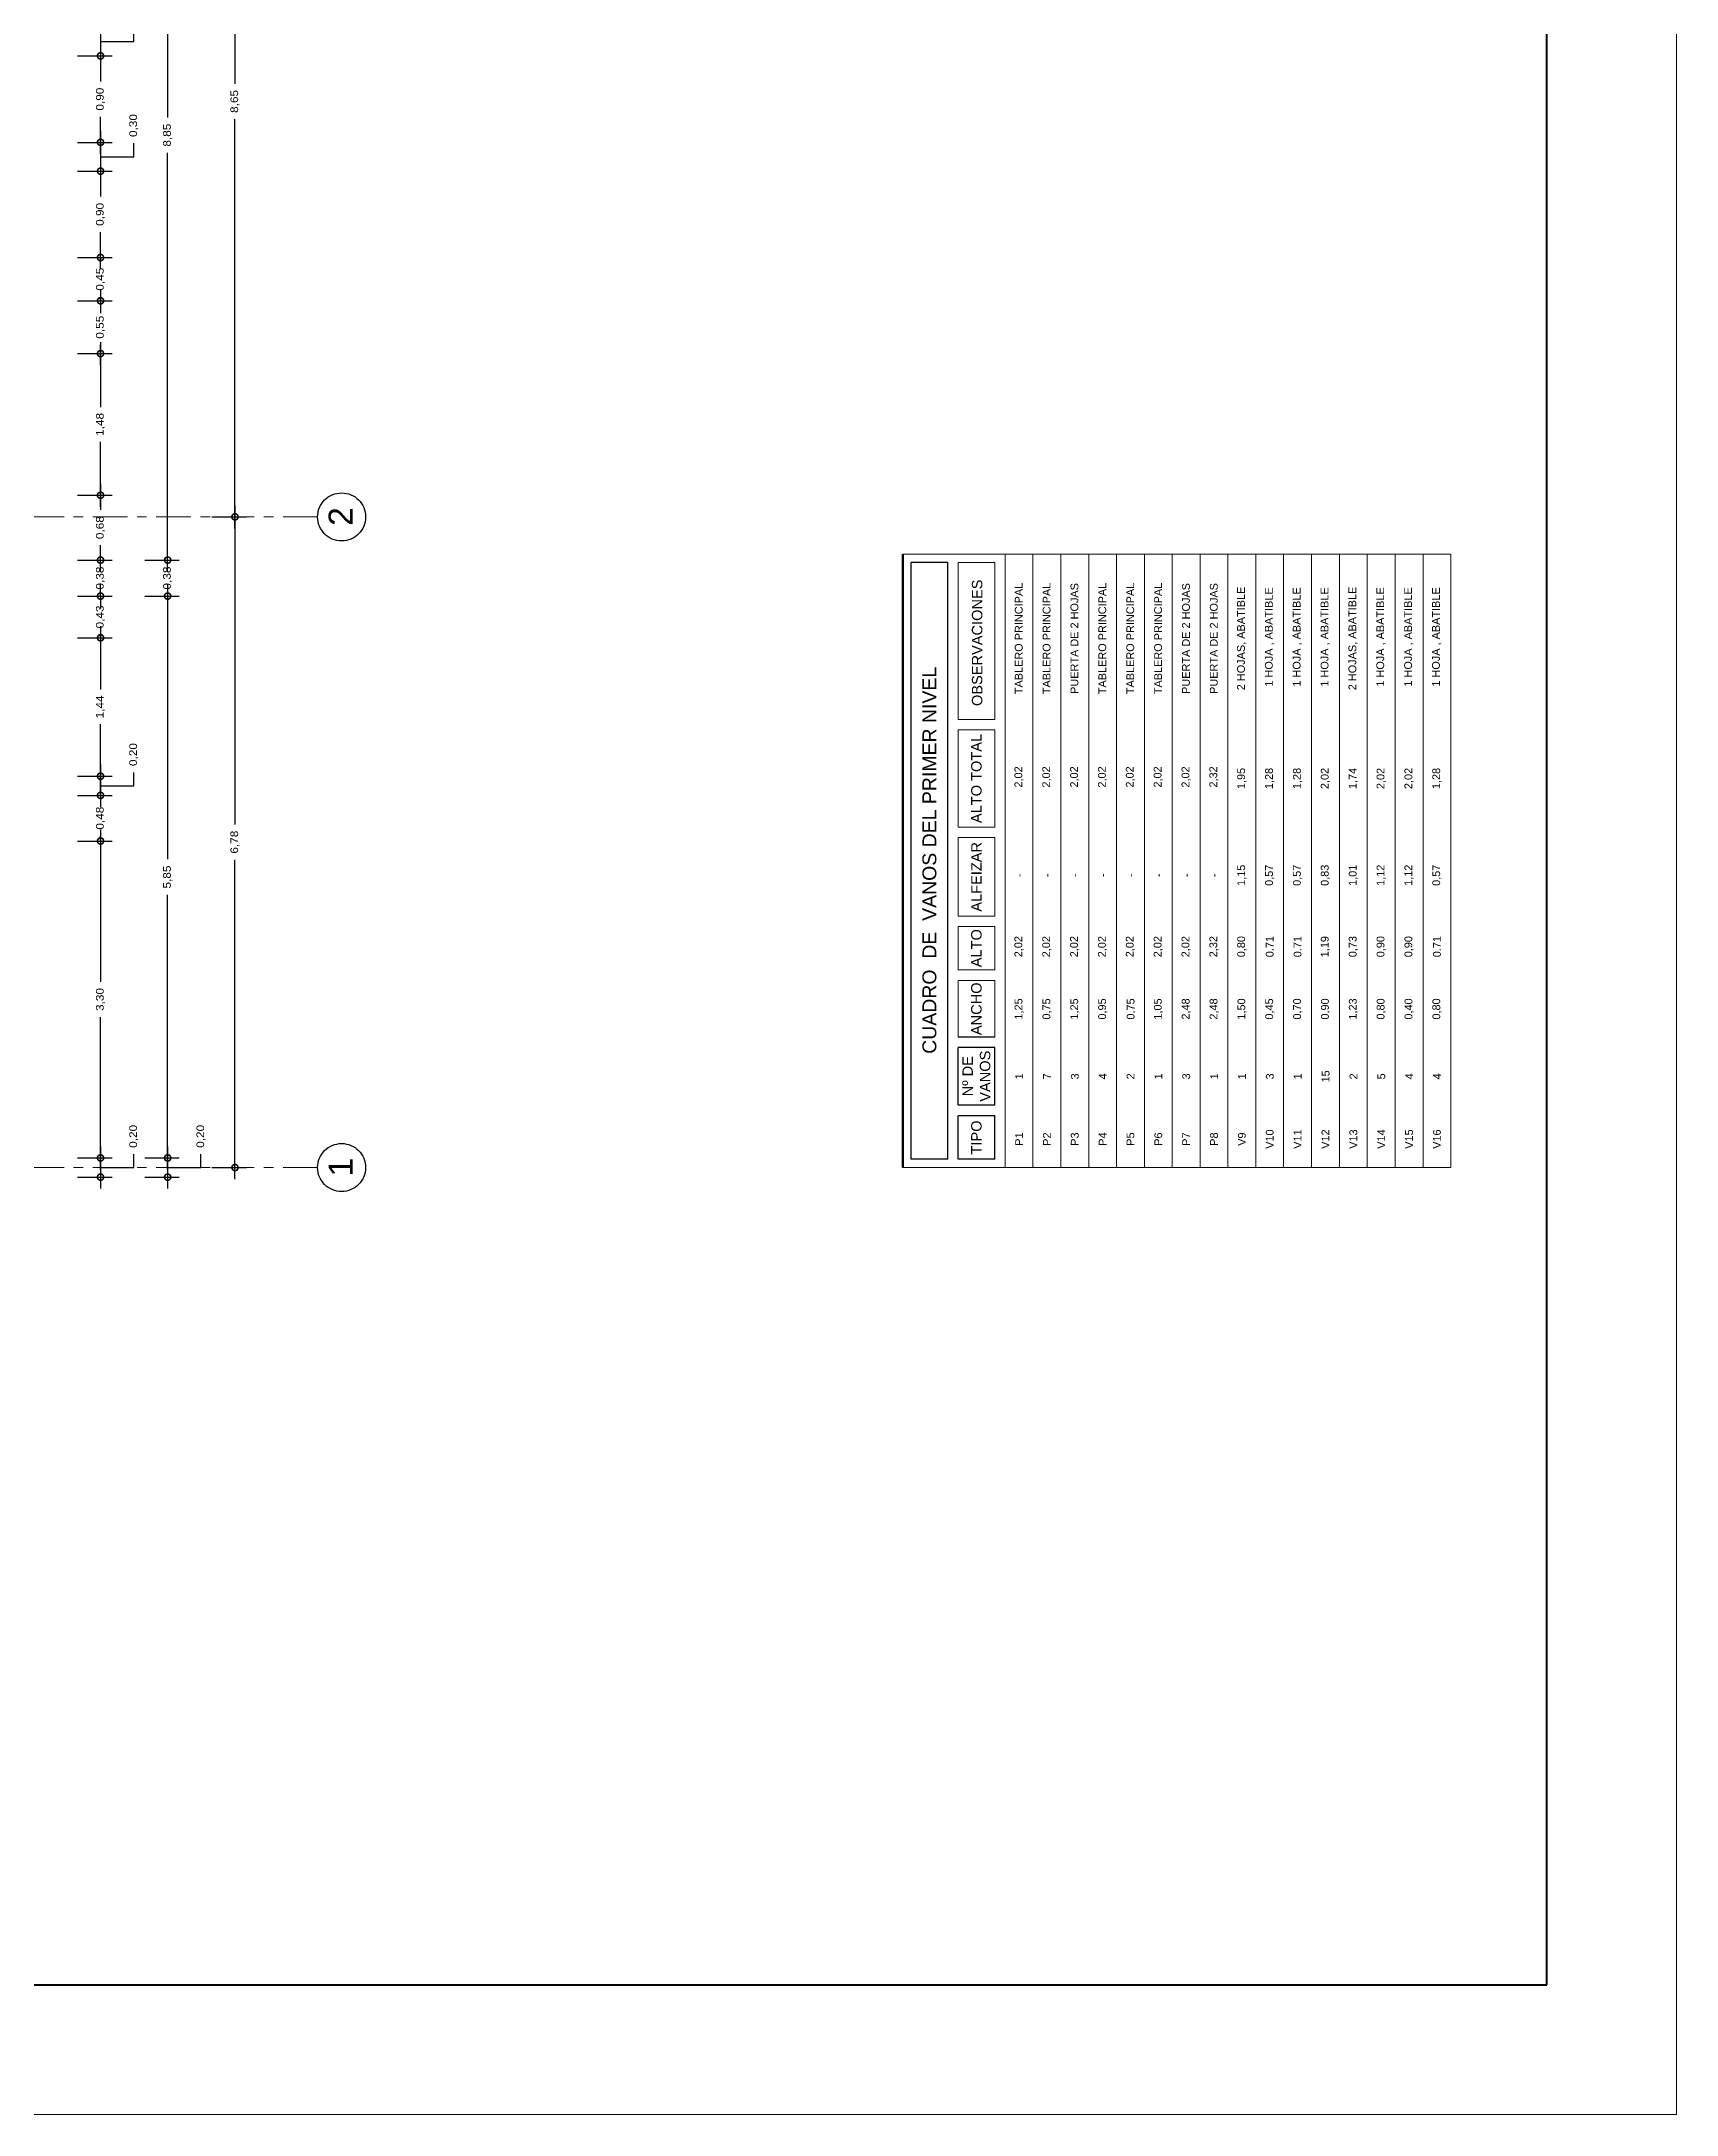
# Model space of a CAD drawing. Header units: millimetres. Extents: x -1459 to -1413, y -119 to 301.
# Drawn here: x -1430.3 to -1413.28, y -118.79 to -97.2 of the extents above; entities that cross this region are included whole.
import ezdxf

# ---------------------------------------------------------------- set-up
doc = ezdxf.new("R2010")
doc.units = ezdxf.units.MM
doc.linetypes.add('ACAD_ISO10W100', pattern=[18, 12, -3, 0, -3])
doc.layers.get('0').update_dxf_attribs({"lineweight": 0})
doc.layers.get('Defpoints').update_dxf_attribs({"lineweight": 5})
for name, color, linetype, lineweight in [('COTAS', 190, 'Continuous', 9), ('EJES', 2, 'ACAD_ISO10W100', 13), ('ROTULO', 7, 'Continuous', 5), ('VANOS CUADRO', 8, 'Continuous', 9)]:
    doc.layers.add(name, color=color, linetype=linetype, lineweight=lineweight)
doc.styles.add('Arial', font='arial.ttf')
doc.styles.add('ARIAL DERECHO', font='arial.ttf', dxfattribs={"width": 1.1})
doc.styles.add('arial normal', font='arial.ttf', dxfattribs={"height": 0.25})
doc.dimstyles.new('COTAS 50 OK', dxfattribs={"dimtxt": 0.08, "dimasz": 0.13, "dimexe": 0.12, "dimexo": 0.2, "dimgap": 0.07, "dimtad": 0, "dimtih": 1, "dimtoh": 1, "dimzin": 0, "dimtxsty": 'ARIAL DERECHO', "dimblk": 'DOTSMALL', "dimcen": 0.15, "dimdle": 0.12, "dimadec": 0, "dimazin": 0, "dimtfac": 1, "dimtmove": 1, "dimatfit": 3, "dimfxl": 1, "dimtzin": 0, "dimarcsym": 0})

# ---------------------------------------------------------------- blocks, each defined once
blk = doc.blocks.new('_DotSmall')
at = {"color": 0, "linetype": 'ByBlock', "const_width": 0.5}
blk.add_lwpolyline([(-0.0625, 0, 1), (0.0625, 0, 1)], format="xyb", close=True, dxfattribs=at)
blk = doc.blocks.new('*D132')
at = {"layer": 'COTAS', "color": 0, "lineweight": -2}
for p, q in [((-1429.928, -105.05), (-1429.568, -105.05)), ((-1429.688, -105.05), (-1429.688, -104.92)), ((-1429.688, -105.05), (-1429.688, -105.103)), ((-1429.928, -105.525), (-1429.568, -105.525)), ((-1429.688, -105.525), (-1429.688, -105.471)), ((-1429.688, -105.525), (-1429.688, -105.655))]:
    blk.add_line(p, q, dxfattribs=at)
at = {"layer": 'Defpoints', "color": 0}
for p in [(-1430.128, -105.05), (-1430.128, -105.525), (-1429.688, -105.525)]:
    blk.add_point(p, dxfattribs=at)
at = {"layer": 'COTAS', "color": 0, "lineweight": -2, "xscale": 0.13, "yscale": 0.13, "zscale": 0.13}
for p, rotation in [((-1429.688, -105.05), 270), ((-1429.688, -105.525), 90)]:
    blk.add_blockref('_DotSmall', p, dxfattribs=dict(at, rotation=rotation))
at = {"layer": 'COTAS', "color": 0, "insert": (-1429.688, -105.287), "char_height": 0.08, "attachment_point": 5, "rotation": 90, "style": 'ARIAL DERECHO'}
blk.add_mtext('0,48', dxfattribs=at)
blk = doc.blocks.new('*D133')
at = {"layer": 'COTAS', "color": 0, "lineweight": -2}
for p, q in [((-1429.928, -104.85), (-1429.568, -104.85)), ((-1429.688, -104.73), (-1429.688, -105.17)), ((-1429.341, -104.95), (-1429.341, -104.81)), ((-1429.928, -105.05), (-1429.568, -105.05)), ((-1429.688, -104.95), (-1429.341, -104.95))]:
    blk.add_line(p, q, dxfattribs=at)
at = {"layer": 'Defpoints', "color": 0}
for p in [(-1430.128, -104.85), (-1430.128, -105.05), (-1429.688, -105.05)]:
    blk.add_point(p, dxfattribs=at)
at = {"layer": 'COTAS', "color": 0, "lineweight": -2, "xscale": 0.13, "yscale": 0.13, "zscale": 0.13}
for p, rotation in [((-1429.688, -104.85), 90), ((-1429.688, -105.05), 270)]:
    blk.add_blockref('_DotSmall', p, dxfattribs=dict(at, rotation=rotation))
at = {"layer": 'COTAS', "color": 0, "insert": (-1429.341, -104.625), "char_height": 0.08, "attachment_point": 5, "rotation": 90, "style": 'ARIAL DERECHO'}
blk.add_mtext('0,20', dxfattribs=at)
blk = doc.blocks.new('*D134')
at = {"layer": 'COTAS', "color": 0, "lineweight": -2}
for p, q in [((-1429.688, -108.705), (-1429.688, -109.145)), ((-1429.341, -108.925), (-1429.341, -108.785)), ((-1429.928, -108.825), (-1429.568, -108.825)), ((-1429.688, -108.925), (-1429.341, -108.925)), ((-1429.928, -109.025), (-1429.568, -109.025))]:
    blk.add_line(p, q, dxfattribs=at)
at = {"layer": 'Defpoints', "color": 0}
for p in [(-1430.128, -108.825), (-1430.128, -109.025), (-1429.688, -109.025)]:
    blk.add_point(p, dxfattribs=at)
at = {"layer": 'COTAS', "color": 0, "lineweight": -2, "xscale": 0.13, "yscale": 0.13, "zscale": 0.13}
for p, rotation in [((-1429.688, -108.825), 90), ((-1429.688, -109.025), 270)]:
    blk.add_blockref('_DotSmall', p, dxfattribs=dict(at, rotation=rotation))
at = {"layer": 'COTAS', "color": 0, "insert": (-1429.341, -108.6), "char_height": 0.08, "attachment_point": 5, "rotation": 90, "style": 'ARIAL DERECHO'}
blk.add_mtext('0,20', dxfattribs=at)
blk = doc.blocks.new('*D135')
at = {"layer": 'COTAS', "color": 0, "lineweight": -2}
for p, q in [((-1429.928, -105.525), (-1429.568, -105.525)), ((-1429.688, -105.405), (-1429.688, -106.99)), ((-1429.688, -108.945), (-1429.688, -107.359)), ((-1429.928, -108.825), (-1429.568, -108.825))]:
    blk.add_line(p, q, dxfattribs=at)
at = {"layer": 'Defpoints', "color": 0}
for p in [(-1430.128, -105.525), (-1430.128, -108.825), (-1429.688, -108.825)]:
    blk.add_point(p, dxfattribs=at)
at = {"layer": 'COTAS', "color": 0, "lineweight": -2, "xscale": 0.13, "yscale": 0.13, "zscale": 0.13}
for p, rotation in [((-1429.688, -105.525), 90), ((-1429.688, -108.825), 270)]:
    blk.add_blockref('_DotSmall', p, dxfattribs=dict(at, rotation=rotation))
at = {"layer": 'COTAS', "color": 0, "insert": (-1429.688, -107.175), "char_height": 0.08, "attachment_point": 5, "rotation": 90, "style": 'ARIAL DERECHO'}
blk.add_mtext('3,30', dxfattribs=at)
blk = doc.blocks.new('*D136')
at = {"layer": 'COTAS', "color": 0, "lineweight": -2}
for p, q in [((-1428.989, -108.705), (-1428.989, -109.145)), ((-1428.642, -108.925), (-1428.642, -108.785)), ((-1429.228, -108.825), (-1428.869, -108.825)), ((-1428.989, -108.925), (-1428.642, -108.925)), ((-1429.228, -109.025), (-1428.869, -109.025))]:
    blk.add_line(p, q, dxfattribs=at)
at = {"layer": 'Defpoints', "color": 0}
for p in [(-1429.428, -108.825), (-1429.428, -109.025), (-1428.989, -109.025)]:
    blk.add_point(p, dxfattribs=at)
at = {"layer": 'COTAS', "color": 0, "lineweight": -2, "xscale": 0.13, "yscale": 0.13, "zscale": 0.13}
for p, rotation in [((-1428.989, -108.825), 90), ((-1428.989, -109.025), 270)]:
    blk.add_blockref('_DotSmall', p, dxfattribs=dict(at, rotation=rotation))
at = {"layer": 'COTAS', "color": 0, "insert": (-1428.642, -108.6), "char_height": 0.08, "attachment_point": 5, "rotation": 90, "style": 'ARIAL DERECHO'}
blk.add_mtext('0,20', dxfattribs=at)
blk = doc.blocks.new('*D137')
at = {"layer": 'COTAS', "color": 0, "lineweight": -2}
for p, q in [((-1429.928, -99.9), (-1429.568, -99.9)), ((-1429.688, -99.78), (-1429.688, -99.99)), ((-1429.688, -100.57), (-1429.688, -100.359)), ((-1429.928, -100.45), (-1429.568, -100.45))]:
    blk.add_line(p, q, dxfattribs=at)
at = {"layer": 'Defpoints', "color": 0}
for p in [(-1430.128, -99.9), (-1429.688, -99.9), (-1430.128, -100.45)]:
    blk.add_point(p, dxfattribs=at)
at = {"layer": 'COTAS', "color": 0, "lineweight": -2, "xscale": 0.13, "yscale": 0.13, "zscale": 0.13}
for p, rotation in [((-1429.688, -99.9), 90), ((-1429.688, -100.45), 270)]:
    blk.add_blockref('_DotSmall', p, dxfattribs=dict(at, rotation=rotation))
at = {"layer": 'COTAS', "color": 0, "insert": (-1429.688, -100.175), "char_height": 0.08, "attachment_point": 5, "rotation": 90, "style": 'ARIAL DERECHO'}
blk.add_mtext('0,55', dxfattribs=at)
blk = doc.blocks.new('*D138')
at = {"layer": 'COTAS', "color": 0, "lineweight": -2}
for p, q in [((-1429.688, -98.43), (-1429.688, -98.815)), ((-1429.928, -98.55), (-1429.568, -98.55)), ((-1429.688, -99.57), (-1429.688, -99.184)), ((-1429.928, -99.45), (-1429.568, -99.45))]:
    blk.add_line(p, q, dxfattribs=at)
at = {"layer": 'Defpoints', "color": 0}
for p in [(-1430.128, -98.55), (-1430.128, -99.45), (-1429.688, -99.45)]:
    blk.add_point(p, dxfattribs=at)
at = {"layer": 'COTAS', "color": 0, "lineweight": -2, "xscale": 0.13, "yscale": 0.13, "zscale": 0.13}
for p, rotation in [((-1429.688, -98.55), 90), ((-1429.688, -99.45), 270)]:
    blk.add_blockref('_DotSmall', p, dxfattribs=dict(at, rotation=rotation))
at = {"layer": 'COTAS', "color": 0, "insert": (-1429.688, -99), "char_height": 0.08, "attachment_point": 5, "rotation": 90, "style": 'ARIAL DERECHO'}
blk.add_mtext('0,90', dxfattribs=at)
blk = doc.blocks.new('*D139')
at = {"layer": 'COTAS', "color": 0, "lineweight": -2}
for p, q in [((-1429.688, -98.13), (-1429.688, -98.67)), ((-1429.928, -98.25), (-1429.568, -98.25)), ((-1429.688, -98.4), (-1429.341, -98.4)), ((-1429.341, -98.4), (-1429.341, -98.26)), ((-1429.928, -98.55), (-1429.568, -98.55))]:
    blk.add_line(p, q, dxfattribs=at)
at = {"layer": 'Defpoints', "color": 0}
for p in [(-1430.128, -98.25), (-1430.128, -98.55), (-1429.688, -98.55)]:
    blk.add_point(p, dxfattribs=at)
at = {"layer": 'COTAS', "color": 0, "lineweight": -2, "xscale": 0.13, "yscale": 0.13, "zscale": 0.13}
for p, rotation in [((-1429.688, -98.25), 90), ((-1429.688, -98.55), 270)]:
    blk.add_blockref('_DotSmall', p, dxfattribs=dict(at, rotation=rotation))
at = {"layer": 'COTAS', "color": 0, "insert": (-1429.341, -98.075), "char_height": 0.08, "attachment_point": 5, "rotation": 90, "style": 'ARIAL DERECHO'}
blk.add_mtext('0,30', dxfattribs=at)
blk = doc.blocks.new('*D140')
at = {"layer": 'COTAS', "color": 0, "lineweight": -2}
for p, q in [((-1429.928, -97.35), (-1429.568, -97.35)), ((-1429.688, -97.23), (-1429.688, -97.615)), ((-1429.688, -98.37), (-1429.688, -97.984)), ((-1429.928, -98.25), (-1429.568, -98.25))]:
    blk.add_line(p, q, dxfattribs=at)
at = {"layer": 'Defpoints', "color": 0}
for p in [(-1430.128, -97.35), (-1430.128, -98.25), (-1429.688, -98.25)]:
    blk.add_point(p, dxfattribs=at)
at = {"layer": 'COTAS', "color": 0, "lineweight": -2, "xscale": 0.13, "yscale": 0.13, "zscale": 0.13}
for p, rotation in [((-1429.688, -97.35), 90), ((-1429.688, -98.25), 270)]:
    blk.add_blockref('_DotSmall', p, dxfattribs=dict(at, rotation=rotation))
at = {"layer": 'COTAS', "color": 0, "insert": (-1429.688, -97.8), "char_height": 0.08, "attachment_point": 5, "rotation": 90, "style": 'ARIAL DERECHO'}
blk.add_mtext('0,90', dxfattribs=at)
blk = doc.blocks.new('*D141')
at = {"layer": 'COTAS', "color": 0, "lineweight": -2}
for p, q in [((-1429.928, -97.05), (-1429.568, -97.05)), ((-1429.688, -96.93), (-1429.688, -97.47)), ((-1429.341, -97.2), (-1429.341, -97.06)), ((-1429.928, -97.35), (-1429.568, -97.35)), ((-1429.688, -97.2), (-1429.341, -97.2))]:
    blk.add_line(p, q, dxfattribs=at)
at = {"layer": 'Defpoints', "color": 0}
for p in [(-1430.128, -97.05), (-1430.128, -97.35), (-1429.688, -97.35)]:
    blk.add_point(p, dxfattribs=at)
at = {"layer": 'COTAS', "color": 0, "lineweight": -2, "xscale": 0.13, "yscale": 0.13, "zscale": 0.13}
for p, rotation in [((-1429.688, -97.05), 90), ((-1429.688, -97.35), 270)]:
    blk.add_blockref('_DotSmall', p, dxfattribs=dict(at, rotation=rotation))
at = {"layer": 'COTAS', "color": 0, "insert": (-1429.341, -96.875), "char_height": 0.08, "attachment_point": 5, "rotation": 90, "style": 'ARIAL DERECHO'}
blk.add_mtext('0,30', dxfattribs=at)
blk = doc.blocks.new('*D152')
at = {"layer": 'COTAS', "color": 0, "lineweight": -2}
for p, q in [((-1428.989, -93.63), (-1428.989, -97.99)), ((-1429.228, -93.75), (-1428.869, -93.75)), ((-1428.989, -102.72), (-1428.989, -98.359)), ((-1429.228, -102.6), (-1428.869, -102.6))]:
    blk.add_line(p, q, dxfattribs=at)
at = {"layer": 'Defpoints', "color": 0}
for p in [(-1429.428, -93.75), (-1428.989, -93.75), (-1429.428, -102.6)]:
    blk.add_point(p, dxfattribs=at)
at = {"layer": 'COTAS', "color": 0, "lineweight": -2, "xscale": 0.13, "yscale": 0.13, "zscale": 0.13}
for p, rotation in [((-1428.989, -93.75), 90), ((-1428.989, -102.6), 270)]:
    blk.add_blockref('_DotSmall', p, dxfattribs=dict(at, rotation=rotation))
at = {"layer": 'COTAS', "color": 0, "insert": (-1428.989, -98.175), "char_height": 0.08, "attachment_point": 5, "rotation": 90, "style": 'ARIAL DERECHO'}
blk.add_mtext('8,85', dxfattribs=at)
blk = doc.blocks.new('*D182')
at = {"layer": 'COTAS', "color": 0, "lineweight": -2}
for p, q in [((-1428.288, -102.03), (-1428.288, -105.352)), ((-1428.528, -102.15), (-1428.168, -102.15)), ((-1428.288, -109.045), (-1428.288, -105.722)), ((-1428.528, -108.925), (-1428.168, -108.925))]:
    blk.add_line(p, q, dxfattribs=at)
at = {"layer": 'Defpoints', "color": 0}
for p in [(-1428.728, -102.15), (-1428.288, -102.15), (-1428.728, -108.925)]:
    blk.add_point(p, dxfattribs=at)
at = {"layer": 'COTAS', "color": 0, "lineweight": -2, "xscale": 0.13, "yscale": 0.13, "zscale": 0.13}
for p, rotation in [((-1428.288, -102.15), 90), ((-1428.288, -108.925), 270)]:
    blk.add_blockref('_DotSmall', p, dxfattribs=dict(at, rotation=rotation))
at = {"layer": 'COTAS', "color": 0, "insert": (-1428.288, -105.537), "char_height": 0.08, "attachment_point": 5, "rotation": 90, "style": 'ARIAL DERECHO'}
blk.add_mtext('6,78', dxfattribs=at)
blk = doc.blocks.new('*D183')
at = {"layer": 'COTAS', "color": 0, "lineweight": -2}
for p, q in [((-1428.288, -93.379), (-1428.288, -97.639)), ((-1428.528, -93.499), (-1428.168, -93.499)), ((-1428.288, -102.27), (-1428.288, -98.009)), ((-1428.528, -102.15), (-1428.168, -102.15))]:
    blk.add_line(p, q, dxfattribs=at)
at = {"layer": 'Defpoints', "color": 0}
for p in [(-1428.728, -93.499), (-1428.288, -93.499), (-1428.728, -102.15)]:
    blk.add_point(p, dxfattribs=at)
at = {"layer": 'COTAS', "color": 0, "lineweight": -2, "xscale": 0.13, "yscale": 0.13, "zscale": 0.13}
for p, rotation in [((-1428.288, -93.499), 90), ((-1428.288, -102.15), 270)]:
    blk.add_blockref('_DotSmall', p, dxfattribs=dict(at, rotation=rotation))
at = {"layer": 'COTAS', "color": 0, "insert": (-1428.288, -97.824), "char_height": 0.08, "attachment_point": 5, "rotation": 90, "style": 'ARIAL DERECHO'}
blk.add_mtext('8,65', dxfattribs=at)
blk = doc.blocks.new('*D471')
at = {"layer": 'COTAS', "color": 0, "lineweight": -2}
for p, q in [((-1429.928, -99.45), (-1429.568, -99.45)), ((-1429.688, -99.45), (-1429.688, -99.32)), ((-1429.688, -99.45), (-1429.688, -99.49)), ((-1429.928, -99.9), (-1429.568, -99.9)), ((-1429.688, -99.9), (-1429.688, -99.859)), ((-1429.688, -99.9), (-1429.688, -100.03))]:
    blk.add_line(p, q, dxfattribs=at)
at = {"layer": 'Defpoints', "color": 0}
for p in [(-1430.128, -99.45), (-1430.128, -99.9), (-1429.688, -99.9)]:
    blk.add_point(p, dxfattribs=at)
at = {"layer": 'COTAS', "color": 0, "lineweight": -2, "xscale": 0.13, "yscale": 0.13, "zscale": 0.13}
for p, rotation in [((-1429.688, -99.45), 270), ((-1429.688, -99.9), 90)]:
    blk.add_blockref('_DotSmall', p, dxfattribs=dict(at, rotation=rotation))
at = {"layer": 'COTAS', "color": 0, "insert": (-1429.688, -99.675), "char_height": 0.08, "attachment_point": 5, "rotation": 90, "style": 'ARIAL DERECHO'}
blk.add_mtext('0,45', dxfattribs=at)
blk = doc.blocks.new('*D488')
at = {"layer": 'COTAS', "color": 0, "lineweight": -2}
for p, q in [((-1429.688, -103.289), (-1429.688, -103.949)), ((-1429.928, -103.409), (-1429.568, -103.409)), ((-1429.688, -104.97), (-1429.688, -104.309)), ((-1429.928, -104.85), (-1429.568, -104.85))]:
    blk.add_line(p, q, dxfattribs=at)
at = {"layer": 'Defpoints', "color": 0}
for p in [(-1430.128, -103.409), (-1430.128, -104.85), (-1429.688, -104.85)]:
    blk.add_point(p, dxfattribs=at)
at = {"layer": 'COTAS', "color": 0, "lineweight": -2, "xscale": 0.13, "yscale": 0.13, "zscale": 0.13}
for p, rotation in [((-1429.688, -103.409), 90), ((-1429.688, -104.85), 270)]:
    blk.add_blockref('_DotSmall', p, dxfattribs=dict(at, rotation=rotation))
at = {"layer": 'COTAS', "color": 0, "insert": (-1429.688, -104.129), "char_height": 0.08, "attachment_point": 5, "rotation": 90, "style": 'ARIAL DERECHO'}
blk.add_mtext('1,44', dxfattribs=at)
blk = doc.blocks.new('*D489')
at = {"layer": 'COTAS', "color": 0, "lineweight": -2}
for p, q in [((-1429.688, -101.805), (-1429.688, -102.078)), ((-1429.928, -101.925), (-1429.568, -101.925)), ((-1429.688, -102.72), (-1429.688, -102.446)), ((-1429.928, -102.6), (-1429.568, -102.6))]:
    blk.add_line(p, q, dxfattribs=at)
at = {"layer": 'Defpoints', "color": 0}
for p in [(-1430.128, -101.925), (-1429.688, -101.925), (-1430.128, -102.6)]:
    blk.add_point(p, dxfattribs=at)
at = {"layer": 'COTAS', "color": 0, "lineweight": -2, "xscale": 0.13, "yscale": 0.13, "zscale": 0.13}
for p, rotation in [((-1429.688, -101.925), 90), ((-1429.688, -102.6), 270)]:
    blk.add_blockref('_DotSmall', p, dxfattribs=dict(at, rotation=rotation))
at = {"layer": 'COTAS', "color": 0, "insert": (-1429.688, -102.262), "char_height": 0.08, "attachment_point": 5, "rotation": 90, "style": 'ARIAL DERECHO'}
blk.add_mtext('0,68', dxfattribs=at)
blk = doc.blocks.new('*D490')
at = {"layer": 'COTAS', "color": 0, "lineweight": -2}
for p, q in [((-1429.688, -100.33), (-1429.688, -101.007)), ((-1429.928, -100.45), (-1429.568, -100.45)), ((-1429.688, -102.045), (-1429.688, -101.367)), ((-1429.928, -101.925), (-1429.568, -101.925))]:
    blk.add_line(p, q, dxfattribs=at)
at = {"layer": 'Defpoints', "color": 0}
for p in [(-1430.128, -100.45), (-1430.128, -101.925), (-1429.688, -101.925)]:
    blk.add_point(p, dxfattribs=at)
at = {"layer": 'COTAS', "color": 0, "lineweight": -2, "xscale": 0.13, "yscale": 0.13, "zscale": 0.13}
for p, rotation in [((-1429.688, -100.45), 90), ((-1429.688, -101.925), 270)]:
    blk.add_blockref('_DotSmall', p, dxfattribs=dict(at, rotation=rotation))
at = {"layer": 'COTAS', "color": 0, "insert": (-1429.688, -101.187), "char_height": 0.08, "attachment_point": 5, "rotation": 90, "style": 'ARIAL DERECHO'}
blk.add_mtext('1,48', dxfattribs=at)
blk = doc.blocks.new('*D502')
at = {"layer": 'COTAS', "color": 0, "lineweight": -2}
for p, q in [((-1429.688, -102.975), (-1429.688, -102.845)), ((-1429.928, -102.975), (-1429.568, -102.975)), ((-1429.688, -102.975), (-1429.688, -103.008)), ((-1429.688, -103.409), (-1429.688, -103.376)), ((-1429.928, -103.409), (-1429.568, -103.409)), ((-1429.688, -103.409), (-1429.688, -103.539))]:
    blk.add_line(p, q, dxfattribs=at)
at = {"layer": 'Defpoints', "color": 0}
for p in [(-1430.128, -102.975), (-1430.128, -103.409), (-1429.688, -103.409)]:
    blk.add_point(p, dxfattribs=at)
at = {"layer": 'COTAS', "color": 0, "lineweight": -2, "xscale": 0.13, "yscale": 0.13, "zscale": 0.13}
for p, rotation in [((-1429.688, -102.975), 270), ((-1429.688, -103.409), 90)]:
    blk.add_blockref('_DotSmall', p, dxfattribs=dict(at, rotation=rotation))
at = {"layer": 'COTAS', "color": 0, "insert": (-1429.688, -103.192), "char_height": 0.08, "attachment_point": 5, "rotation": 90, "style": 'ARIAL DERECHO'}
blk.add_mtext('0,43', dxfattribs=at)
blk = doc.blocks.new('*D503')
at = {"layer": 'COTAS', "color": 0, "lineweight": -2}
for p, q in [((-1429.688, -102.6), (-1429.688, -102.47)), ((-1429.928, -102.6), (-1429.568, -102.6)), ((-1429.688, -102.6), (-1429.688, -102.603)), ((-1429.928, -102.975), (-1429.568, -102.975)), ((-1429.688, -102.975), (-1429.688, -102.971)), ((-1429.688, -102.975), (-1429.688, -103.105))]:
    blk.add_line(p, q, dxfattribs=at)
at = {"layer": 'Defpoints', "color": 0}
for p in [(-1430.128, -102.6), (-1429.688, -102.6), (-1430.128, -102.975)]:
    blk.add_point(p, dxfattribs=at)
at = {"layer": 'COTAS', "color": 0, "lineweight": -2, "xscale": 0.13, "yscale": 0.13, "zscale": 0.13}
for p, rotation in [((-1429.688, -102.6), 270), ((-1429.688, -102.975), 90)]:
    blk.add_blockref('_DotSmall', p, dxfattribs=dict(at, rotation=rotation))
at = {"layer": 'COTAS', "color": 0, "insert": (-1429.688, -102.787), "char_height": 0.08, "attachment_point": 5, "rotation": 90, "style": 'ARIAL DERECHO'}
blk.add_mtext('0,38', dxfattribs=at)
blk = doc.blocks.new('*D504')
at = {"layer": 'COTAS', "color": 0, "lineweight": -2}
for p, q in [((-1428.989, -102.6), (-1428.989, -102.47)), ((-1429.228, -102.6), (-1428.869, -102.6)), ((-1428.989, -102.6), (-1428.989, -102.603)), ((-1429.228, -102.975), (-1428.869, -102.975)), ((-1428.989, -102.975), (-1428.989, -102.971)), ((-1428.989, -102.975), (-1428.989, -103.105))]:
    blk.add_line(p, q, dxfattribs=at)
at = {"layer": 'Defpoints', "color": 0}
for p in [(-1429.428, -102.6), (-1428.989, -102.6), (-1429.428, -102.975)]:
    blk.add_point(p, dxfattribs=at)
at = {"layer": 'COTAS', "color": 0, "lineweight": -2, "xscale": 0.13, "yscale": 0.13, "zscale": 0.13}
for p, rotation in [((-1428.989, -102.6), 270), ((-1428.989, -102.975), 90)]:
    blk.add_blockref('_DotSmall', p, dxfattribs=dict(at, rotation=rotation))
at = {"layer": 'COTAS', "color": 0, "insert": (-1428.989, -102.787), "char_height": 0.08, "attachment_point": 5, "rotation": 90, "style": 'ARIAL DERECHO'}
blk.add_mtext('0,38', dxfattribs=at)
blk = doc.blocks.new('*D505')
at = {"layer": 'COTAS', "color": 0, "lineweight": -2}
for p, q in [((-1428.989, -102.855), (-1428.989, -105.715)), ((-1429.228, -102.975), (-1428.869, -102.975)), ((-1428.989, -108.945), (-1428.989, -106.084)), ((-1429.228, -108.825), (-1428.869, -108.825))]:
    blk.add_line(p, q, dxfattribs=at)
at = {"layer": 'Defpoints', "color": 0}
for p in [(-1429.428, -102.975), (-1428.989, -102.975), (-1429.428, -108.825)]:
    blk.add_point(p, dxfattribs=at)
at = {"layer": 'COTAS', "color": 0, "lineweight": -2, "xscale": 0.13, "yscale": 0.13, "zscale": 0.13}
for p, rotation in [((-1428.989, -102.975), 90), ((-1428.989, -108.825), 270)]:
    blk.add_blockref('_DotSmall', p, dxfattribs=dict(at, rotation=rotation))
at = {"layer": 'COTAS', "color": 0, "insert": (-1428.989, -105.9), "char_height": 0.08, "attachment_point": 5, "rotation": 90, "style": 'ARIAL DERECHO'}
blk.add_mtext('5,85', dxfattribs=at)

msp = doc.modelspace()

# ---------------------------------------------------------------- linework, layer by layer
at = {"layer": 'EJES', "ltscale": 0.03}
for p, q in [((-1427.428, -102.15), (-1451.503, -102.15)), ((-1427.428, -108.925), (-1451.503, -108.925))]:
    msp.add_line(p, q, dxfattribs=at)
at = {"layer": 'EJES', "lineweight": 30}
for centre in [(-1427.178, -102.15), (-1427.178, -108.925)]:
    msp.add_circle(centre, 0.25, dxfattribs=at)
at = {"layer": 'ROTULO'}
msp.add_lwpolyline([(-1413.278, -118.786), (-1413.278, -54.286), (-1459.028, -54.286), (-1459.028, -118.786)], close=True, dxfattribs=at)
at = {"layer": 'ROTULO', "lineweight": 40}
msp.add_lwpolyline([(-1414.628, -117.436), (-1414.628, -55.636), (-1457.678, -55.636), (-1457.678, -117.436)], close=True, dxfattribs=at)
at = {"layer": 'VANOS CUADRO', "lineweight": 50, "ltscale": 0.08}
msp.add_line((-1421.335, -108.925), (-1421.335, -102.539), dxfattribs=at)
at = {"layer": 'VANOS CUADRO'}
for p, q in [((-1421.335, -102.539), (-1415.628, -102.539)), ((-1421.335, -108.925), (-1415.628, -108.925))]:
    msp.add_line(p, q, dxfattribs=at)
at = {"layer": 'VANOS CUADRO', "lineweight": 30, "ltscale": 0.08}
for p, q in [((-1420.867, -102.626), (-1421.248, -102.626)), ((-1421.248, -108.838), (-1421.248, -102.626)), ((-1420.867, -108.838), (-1420.867, -102.626)), ((-1420.378, -107.566), (-1420.758, -107.566)), ((-1420.378, -107.675), (-1420.758, -107.675)), ((-1420.758, -108.277), (-1420.758, -107.675)), ((-1420.378, -108.277), (-1420.378, -107.675)), ((-1420.378, -108.277), (-1420.758, -108.277)), ((-1420.378, -108.386), (-1420.758, -108.386)), ((-1420.758, -108.838), (-1420.758, -108.386)), ((-1420.378, -108.838), (-1420.378, -108.386)), ((-1420.867, -108.838), (-1421.248, -108.838)), ((-1420.378, -108.838), (-1420.758, -108.838))]:
    msp.add_line(p, q, dxfattribs=at)
at = {"layer": 'VANOS CUADRO', "lineweight": 9, "ltscale": 0.08}
for p, q in [((-1420.378, -102.626), (-1420.758, -102.626)), ((-1420.758, -104.258), (-1420.758, -102.626)), ((-1420.378, -104.258), (-1420.378, -102.626)), ((-1420.269, -108.925), (-1420.269, -102.539)), ((-1419.979, -108.925), (-1419.979, -102.539)), ((-1419.689, -108.925), (-1419.689, -102.539)), ((-1419.399, -108.925), (-1419.399, -102.539)), ((-1419.109, -108.925), (-1419.109, -102.539)), ((-1418.819, -108.925), (-1418.819, -102.539)), ((-1418.529, -108.925), (-1418.529, -102.539)), ((-1418.239, -108.925), (-1418.239, -102.539)), ((-1417.949, -108.925), (-1417.949, -102.539)), ((-1417.659, -108.925), (-1417.659, -102.539)), ((-1417.369, -108.925), (-1417.369, -102.539)), ((-1417.079, -108.925), (-1417.079, -102.539)), ((-1416.788, -108.925), (-1416.788, -102.539)), ((-1416.498, -108.925), (-1416.498, -102.539)), ((-1416.208, -108.925), (-1416.208, -102.539)), ((-1415.918, -108.925), (-1415.918, -102.539)), ((-1415.628, -108.925), (-1415.628, -102.539)), ((-1420.378, -104.258), (-1420.758, -104.258)), ((-1420.378, -104.366), (-1420.758, -104.366)), ((-1420.758, -105.382), (-1420.758, -104.366)), ((-1420.378, -105.382), (-1420.378, -104.366)), ((-1420.378, -105.382), (-1420.758, -105.382)), ((-1420.378, -105.49), (-1420.758, -105.49)), ((-1420.758, -106.306), (-1420.758, -105.49)), ((-1420.378, -106.306), (-1420.378, -105.49)), ((-1420.378, -106.306), (-1420.758, -106.306)), ((-1420.378, -106.415), (-1420.758, -106.415)), ((-1420.758, -106.868), (-1420.758, -106.415)), ((-1420.378, -106.868), (-1420.378, -106.415)), ((-1420.378, -106.868), (-1420.758, -106.868)), ((-1420.378, -106.977), (-1420.758, -106.977)), ((-1420.758, -107.566), (-1420.758, -106.977)), ((-1420.378, -107.566), (-1420.378, -106.977))]:
    msp.add_line(p, q, dxfattribs=at)

# ---------------------------------------------------------------- texts
at = {"layer": 'EJES', "linetype": 'Continuous', "char_height": 0.25, "width": 0.309, "attachment_point": 5, "rotation": 90, "style": 'arial normal'}
for s, insert in [('2', (-1427.188, -102.146)), ('1', (-1427.188, -108.921))]:
    msp.add_mtext(s, dxfattribs=dict(at, insert=insert))
at = {"layer": 'VANOS CUADRO', "lineweight": 9, "attachment_point": 5, "rotation": 90, "style": 'Arial'}
for s, insert, char_height, width in [('OBSERVACIONES', (-1420.56, -103.461), 0.10876, 1.24227), ('TABLERO PRINCIPAL', (-1420.127, -103.416), 0.08121, 1.72409), ('TABLERO PRINCIPAL', (-1419.837, -103.416), 0.08121, 1.72409), ('PUERTA DE 2 HOJAS', (-1419.547, -103.416), 0.08121, 1.72409), ('TABLERO PRINCIPAL', (-1419.257, -103.416), 0.08121, 1.72409), ('TABLERO PRINCIPAL', (-1418.966, -103.416), 0.08121, 1.72409), ('TABLERO PRINCIPAL', (-1418.676, -103.416), 0.08121, 1.72409), ('PUERTA DE 2 HOJAS', (-1418.386, -103.416), 0.08121, 1.72409), ('PUERTA DE 2 HOJAS', (-1418.096, -103.416), 0.08121, 1.72409), ('2 HOJAS, ABATIBLE', (-1417.806, -103.416), 0.08121, 1.72409), (' 1 HOJA , ABATIBLE', (-1417.516, -103.416), 0.08121, 1.72409), (' 1 HOJA , ABATIBLE', (-1417.226, -103.416), 0.08121, 1.72409), (' 1 HOJA , ABATIBLE', (-1416.936, -103.416), 0.08121, 1.72409), ('2 HOJAS, ABATIBLE', (-1416.646, -103.416), 0.08121, 1.72409), (' 1 HOJA , ABATIBLE', (-1416.356, -103.416), 0.08121, 1.72409), (' 1 HOJA , ABATIBLE', (-1416.066, -103.416), 0.08121, 1.72409), (' 1 HOJA , ABATIBLE', (-1415.776, -103.416), 0.08121, 1.72409), ('ALTO TOTAL', (-1420.568, -104.874), 0.1088, 0.99507), ('2,02', (-1420.124, -104.858), 0.0812, 0.77482), ('2,02', (-1419.834, -104.858), 0.0812, 0.77482), ('2,02', (-1419.544, -104.858), 0.0812, 0.77482), ('2,02', (-1419.254, -104.858), 0.0812, 0.77482), ('2,02', (-1418.964, -104.858), 0.0812, 0.77482), ('2,02', (-1418.674, -104.858), 0.0812, 0.77482), ('2,02', (-1418.384, -104.858), 0.0812, 0.77482), ('2,32', (-1418.094, -104.858), 0.0812, 0.77482), ('1,95', (-1417.804, -104.874), 0.0812, 0.77482), ('1,28', (-1417.514, -104.874), 0.0812, 0.77482), ('1,28', (-1417.224, -104.874), 0.0812, 0.77482), ('2,02', (-1416.934, -104.874), 0.0812, 0.77482), ('1,74', (-1416.643, -104.874), 0.0812, 0.77482), ('2,02', (-1416.353, -104.874), 0.0812, 0.77482), ('2,02', (-1416.063, -104.874), 0.0812, 0.77482), ('1,28', (-1415.773, -104.874), 0.0812, 0.77482), ('ALFEIZAR', (-1420.568, -105.898), 0.1088, 0.77479), ('-', (-1420.124, -105.882), 0.0812, 0.77482), ('-', (-1419.834, -105.882), 0.0812, 0.77482), ('-', (-1419.544, -105.882), 0.0812, 0.77482), ('-', (-1419.254, -105.882), 0.0812, 0.77482), ('-', (-1418.964, -105.882), 0.0812, 0.77482), ('-', (-1418.674, -105.882), 0.0812, 0.77482), ('-', (-1418.384, -105.882), 0.0812, 0.77482), ('-', (-1418.094, -105.882), 0.0812, 0.77482), ('1,15', (-1417.804, -105.882), 0.0812, 0.77482), ('0,57', (-1417.514, -105.882), 0.0812, 0.77482), ('0,57', (-1417.224, -105.882), 0.0812, 0.77482), ('0,83', (-1416.934, -105.882), 0.0812, 0.77482), ('1,01', (-1416.643, -105.882), 0.0812, 0.77482), ('1,12', (-1416.353, -105.882), 0.0812, 0.77482), ('1,12', (-1416.063, -105.882), 0.0812, 0.77482), ('0,57', (-1415.773, -105.882), 0.0812, 0.77482), ('ALTO', (-1420.568, -106.641), 0.1088, 0.77482), ('2,02', (-1420.124, -106.625), 0.0812, 0.77482), ('2,02', (-1419.834, -106.625), 0.0812, 0.77482), ('2,02', (-1419.544, -106.625), 0.0812, 0.77482), ('2,02', (-1419.254, -106.625), 0.0812, 0.77482), ('2,02', (-1418.964, -106.625), 0.0812, 0.77482), ('2,02', (-1418.674, -106.625), 0.0812, 0.77482), ('2,02', (-1418.384, -106.625), 0.0812, 0.77482), ('2,32', (-1418.094, -106.625), 0.0812, 0.77482), ('0,80', (-1417.804, -106.625), 0.0812, 0.77482), ('0.71', (-1417.514, -106.625), 0.0812, 0.77482), ('0.71', (-1417.224, -106.625), 0.0812, 0.77482), ('1,19', (-1416.934, -106.625), 0.0812, 0.77482), ('0,73', (-1416.643, -106.625), 0.0812, 0.77482), ('0,90', (-1416.353, -106.625), 0.0812, 0.77482), ('0,90', (-1416.063, -106.625), 0.0812, 0.77482), ('0.71', (-1415.773, -106.625), 0.0812, 0.77482), ('ANCHO', (-1420.568, -107.272), 0.1088, 0.77482)]:
    msp.add_mtext(s, dxfattribs=dict(at, insert=insert, char_height=char_height, width=width))
at = {"layer": 'VANOS CUADRO', "attachment_point": 5, "rotation": 90, "style": 'Arial'}
for s, insert, char_height, width in [('CUADRO  DE  VANOS DEL PRIMER NIVEL', (-1421.057, -105.726), 0.14502, 4.3995), ('1,25', (-1420.122, -107.274), 0.0812, 0.77482), ('0,75', (-1419.832, -107.274), 0.0812, 0.77482), ('1,25', (-1419.542, -107.274), 0.0812, 0.77482), ('0,95', (-1419.252, -107.274), 0.0812, 0.77482), ('0.75', (-1418.962, -107.274), 0.0812, 0.77482), ('1,05', (-1418.672, -107.274), 0.0812, 0.77482), ('2,48', (-1418.382, -107.274), 0.0812, 0.77482), ('2,48', (-1418.092, -107.274), 0.0812, 0.77482), ('1,50', (-1417.802, -107.274), 0.0812, 0.77482), ('0,45', (-1417.512, -107.274), 0.0812, 0.77482), ('0,70', (-1417.222, -107.274), 0.0812, 0.77482), ('0,90', (-1416.932, -107.274), 0.0812, 0.77482), ('1,23', (-1416.642, -107.274), 0.0812, 0.77482), ('0,80', (-1416.352, -107.274), 0.0812, 0.77482), ('0,40', (-1416.062, -107.274), 0.0812, 0.77482), ('0,80', (-1415.772, -107.274), 0.0812, 0.77482), ('Nº DE VANOS', (-1420.568, -107.974), 0.10876, 0.77482), ('15', (-1416.932, -107.976), 0.0812, 0.77482), ('1', (-1420.123, -107.976), 0.0812, 0.77482), ('7', (-1419.833, -107.976), 0.0812, 0.77482), ('3', (-1419.543, -107.976), 0.0812, 0.77482), ('4', (-1419.253, -107.976), 0.0812, 0.77482), ('2', (-1418.963, -107.976), 0.0812, 0.77482), ('1', (-1418.673, -107.976), 0.0812, 0.77482), ('3', (-1418.383, -107.976), 0.0812, 0.77482), ('1', (-1418.093, -107.976), 0.0812, 0.77482), ('1', (-1417.803, -107.976), 0.0812, 0.77482), ('3', (-1417.513, -107.976), 0.0812, 0.77482), ('1', (-1417.223, -107.976), 0.0812, 0.77482), ('2', (-1416.642, -107.976), 0.0812, 0.77482), ('5', (-1416.352, -107.976), 0.0812, 0.77482), ('4', (-1416.062, -107.976), 0.0812, 0.77482), ('4', (-1415.772, -107.976), 0.0812, 0.77482), ('TIPO', (-1420.568, -108.612), 0.1088, 0.77482), ('P1', (-1420.124, -108.629), 0.0812, 0.77482), ('P2', (-1419.834, -108.629), 0.0812, 0.77482), ('P3', (-1419.544, -108.629), 0.0812, 0.77482), ('P4', (-1419.254, -108.629), 0.0812, 0.77482), ('P5', (-1418.964, -108.629), 0.0812, 0.77482), ('P6', (-1418.674, -108.629), 0.0812, 0.77482), ('P7', (-1418.384, -108.629), 0.0812, 0.77482), ('P8', (-1418.094, -108.629), 0.0812, 0.77482), ('V9', (-1417.804, -108.629), 0.0812, 0.77482), ('V10', (-1417.514, -108.629), 0.0812, 0.77482), ('V11', (-1417.224, -108.629), 0.0812, 0.77482), ('V12', (-1416.934, -108.629), 0.0812, 0.77482), ('V13', (-1416.643, -108.629), 0.0812, 0.77482), ('V14', (-1416.353, -108.629), 0.0812, 0.77482), ('V15', (-1416.063, -108.629), 0.0812, 0.77482), ('V16', (-1415.773, -108.629), 0.0812, 0.77482)]:
    msp.add_mtext(s, dxfattribs=dict(at, insert=insert, char_height=char_height, width=width))

# ---------------------------------------------------------------- dimensions: what is measured, and where the dimension line sits
at = {"layer": 'COTAS'}
for base, p1, p2, picture, middle in [((-1428.288, -93.499), (-1428.728, -102.15), (-1428.728, -93.499), '*D183', (-1428.288, -97.824)), ((-1428.989, -93.75), (-1429.428, -102.6), (-1429.428, -93.75), '*D152', (-1428.989, -98.175)), ((-1429.688, -97.35), (-1430.128, -97.05), (-1430.128, -97.35), '*D141', (-1429.341, -96.99)), ((-1429.688, -98.25), (-1430.128, -97.35), (-1430.128, -98.25), '*D140', (-1429.688, -97.8)), ((-1429.688, -98.55), (-1430.128, -98.25), (-1430.128, -98.55), '*D139', (-1429.341, -98.19)), ((-1429.688, -99.45), (-1430.128, -98.55), (-1430.128, -99.45), '*D138', (-1429.688, -99)), ((-1429.688, -99.9), (-1430.128, -99.45), (-1430.128, -99.9), '*D471', (-1429.688, -99.675)), ((-1429.688, -99.9), (-1430.128, -100.45), (-1430.128, -99.9), '*D137', (-1429.688, -100.175)), ((-1429.688047723, -101.924520554), (-1430.128038982, -100.449520554), (-1430.128038982, -101.924520554), '*D490', (-1429.688047723, -101.187020554)), ((-1429.688047723, -101.924520554), (-1430.128038982, -102.599520554), (-1430.128038982, -101.924520554), '*D489', (-1429.688047723, -102.262020554)), ((-1428.288038982, -102.149520554), (-1428.728038982, -108.924520554), (-1428.728038982, -102.149520554), '*D182', (-1428.288038982, -105.537020554)), ((-1429.688047723, -102.599520554), (-1430.128038982, -102.974520554), (-1430.128038982, -102.599520554), '*D503', (-1429.688047723, -102.787020554)), ((-1428.989413378, -102.599520554), (-1429.428038982, -102.974520554), (-1429.428038982, -102.599520554), '*D504', (-1428.989413378, -102.787020554)), ((-1429.688, -103.409), (-1430.128, -102.975), (-1430.128, -103.409), '*D502', (-1429.688, -103.192)), ((-1428.989, -102.975), (-1429.428, -108.825), (-1429.428, -102.975), '*D505', (-1428.989, -105.9)), ((-1429.688, -104.85), (-1430.128, -103.409), (-1430.128, -104.85), '*D488', (-1429.688, -104.129)), ((-1429.688, -105.05), (-1430.128, -104.85), (-1430.128, -105.05), '*D133', (-1429.341, -104.74)), ((-1429.688047723, -105.524520554), (-1430.128038982, -105.049520554), (-1430.128038982, -105.524520554), '*D132', (-1429.688047723, -105.287020554)), ((-1429.688, -108.825), (-1430.128, -105.525), (-1430.128, -108.825), '*D135', (-1429.688, -107.175)), ((-1429.688, -109.025), (-1430.128, -108.825), (-1430.128, -109.025), '*D134', (-1429.341, -108.715)), ((-1428.989, -109.025), (-1429.428, -108.825), (-1429.428, -109.025), '*D136', (-1428.642, -108.715))]:
    dim = msp.add_linear_dim(base=base, p1=p1, p2=p2, angle=90, dimstyle='COTAS 50 OK', dxfattribs=at)
    dim.commit()
    dim.dimension.update_dxf_attribs({"geometry": picture, "text_midpoint": middle})

doc.saveas('drawing.dxf')
